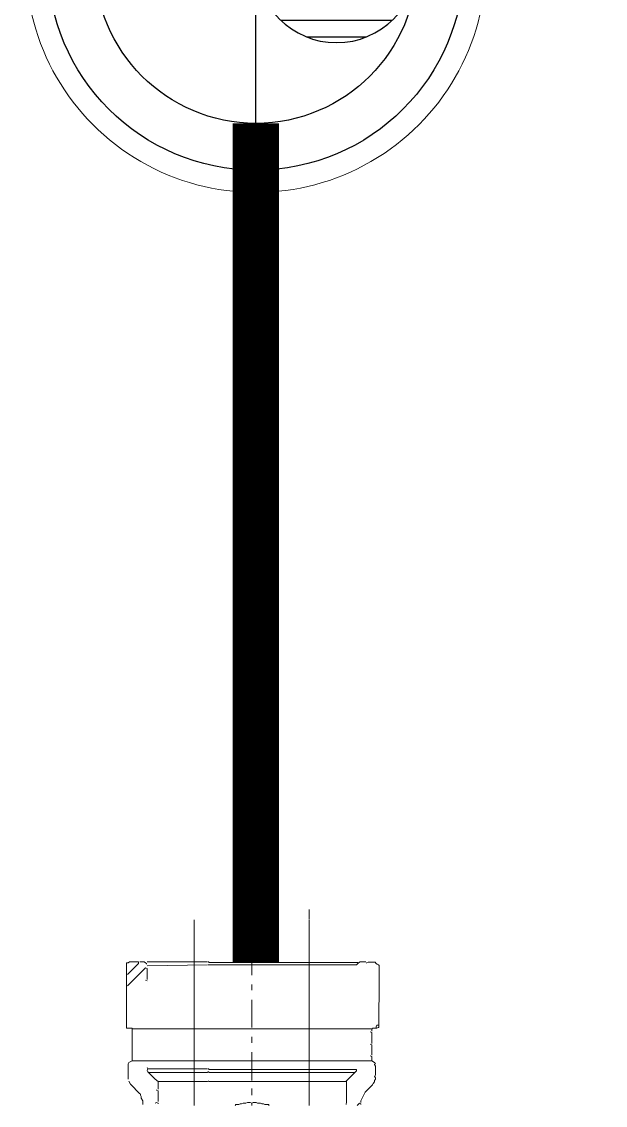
# Model space of a CAD drawing. Header units: millimetres. Extents: x -194958 to 83200, y -72620 to 64568.
# Drawn here: x 50700.5 to 50826.8, y 24807.9 to 25042.1 of the extents above; entities that cross this region are included whole.
import ezdxf

# ---------------------------------------------------------------- set-up
doc = ezdxf.new("R2010")
doc.units = ezdxf.units.MM
doc.header["$LTSCALE"] = 200
for name, color, linetype, lineweight in [('_GD-M-FP-Fhs', 1, 'Continuous', 30), ('_GD-M-FP-SprnDrnPipe', 30, 'Continuous', 30), ('_GD-M-FP-SprnDrnVert', 7, 'Continuous', 30), ('VL-TEST-DRAIN VALVE', 7, 'Continuous', 20), ('YB-M-FP-PIPE SUPPORT', 7, 'Continuous', 0)]:
    doc.layers.add(name, color=color, linetype=linetype, lineweight=lineweight)

# ---------------------------------------------------------------- blocks, each defined once
blk = doc.blocks.new('0167-P-PH2-PL-3-109 Office Lvl-03040507&08$0$80MM DRAIN PIPE')
h = blk.add_hatch()
h.set_pattern_fill('ANSI31', color=251, angle=45)
h.set_pattern_definition([(90, (-127, -4.3942), (-3.175, 0), [])])
h.paths.add_polyline_path([(0, -0.39, 1), (0, 30.61, 0.414214), (-31, -0.39, 0.414214), (0, -31.39, -1)])
at = {"color": 251}
for p, q in [((0, -67.6), (0, 66.81)), ((67.21, -0.39), (-67.21, -0.39))]:
    blk.add_line(p, q, dxfattribs=at)
for radius in [40, 31]:
    blk.add_circle((0, -0.39), radius, dxfattribs=at)
for centre, start, end in [((0, 15.11), 270, 90), ((0, -15.89), 90, 270)]:
    blk.add_arc(centre, 15.5, start, end, dxfattribs=at)
at = {"layer": 'YB-M-FP-PIPE SUPPORT', "color": 251, "ltscale": 5}
for p, q in [((-47.64, 46.01), (-44.44, 46.01)), ((-47.64, 37.47), (-47.64, 46.01)), ((-44.44, 37.47), (-44.44, 46.01)), ((-48.71, 43.87), (-50.84, 43.87)), ((-50.84, 43.87), (-50.84, 39.61)), ((-48.71, 38.54), (-48.71, 44.94)), ((-47.64, 43.87), (-44.44, 43.87)), ((0, 43.87), (-40, 43.87)), ((-48.71, 39.61), (-50.84, 39.61)), ((-47.64, 39.61), (-44.44, 39.61)), ((0, 39.61), (-40, 39.61)), ((-44.44, 37.47), (-47.64, 37.47)), ((-48.71, -39.33), (-48.71, -45.73)), ((-44.44, -38.26), (-47.64, -38.26)), ((-47.64, -38.26), (-47.64, -46.79)), ((-44.44, -46.79), (-44.44, -38.26)), ((-48.71, -40.39), (-50.84, -40.39)), ((-50.84, -44.66), (-50.84, -40.39)), ((-47.64, -40.39), (-44.44, -40.39)), ((0, -40.39), (-40, -40.39)), ((-48.71, -44.66), (-50.84, -44.66)), ((-47.64, -44.66), (-44.44, -44.66)), ((0, -44.66), (-40, -44.66)), ((-47.64, -46.79), (-44.44, -46.79))]:
    blk.add_line(p, q, dxfattribs=at)
at = {"layer": 'YB-M-FP-PIPE SUPPORT', "color": 251, "ltscale": 5, "extrusion": (0, 0, -1)}
for centre, major_axis, ratio, start_param, end_param in [((-47.64, 44.94), (-0.754, 0.754), 0.999999, 3.926991, 7.068584), ((-48.4, 41.74), (-2.29, -2.29), 1, 0.067857, 1.502939), ((-46.04, 41.74), (-1.89, -1.89), 0.999999, 6.141288, 7.995878), ((0, -0.39), (-31.3, -31.3), 1, 2.356194, 5.497787), ((-47.64, 38.54), (-0.754, -0.754), 0.999998, 5.497786, 8.639379), ((-47.64, -39.33), (-0.754, 0.754), 0.999999, 3.926991, 7.068584), ((-48.4, -42.53), (-2.29, 2.29), 1, -1.502939, -0.067857), ((-46.04, -42.53), (-1.89, 1.89), 0.999999, 4.570492, 6.425083), ((-47.64, -45.73), (-0.754, 0.754), 0.999999, 3.926991, 7.068584)]:
    blk.add_ellipse(centre, major_axis=major_axis, ratio=ratio, start_param=start_param, end_param=end_param, dxfattribs=at)
blk = doc.blocks.new('G$C055760D6')
at = {"layer": '_GD-M-FP-SprnDrnVert', "color": 251, "xscale": 1.124999055986571, "yscale": 1.124999055986571, "zscale": 1.124999055986572, "rotation": 269.9999999854371}
blk.add_blockref('0167-P-PH2-PL-3-109 Office Lvl-03040507&08$0$80MM DRAIN PIPE', (1.66, -120), dxfattribs=at)
blk = doc.blocks.new('A$Cab73a533')
at = {"color": 7}
for p, q in [((37.33, 13.93, 0.01), (37.16, 13.84, 0.01)), ((37.5, 13.93, 0.01), (37.33, 13.93, 0.01)), ((37.67, 13.84, 0.01), (37.5, 13.93, 0.01)), ((38.86, 13.93, 0.01), (37.76, 13.93, 0.01)), ((39.03, 13.84, 0.01), (38.86, 13.93, 0.01)), ((39.28, 13.84, 0.01), (39.11, 13.93, 0.01)), ((43.35, 14.27, 0.01), (43.26, 14.1, 0.01)), ((43.26, 14.1, 0.01), (43.26, 13.59, 0.01)), ((49.19, 14.35, 0.01), (43.35, 14.32, 0.01)), ((43.35, 14.32, 0.01), (43.35, 14.27, 0.01)), ((43.35, 14.01, 0.01), (43.43, 14.01, 0.01)), ((43.43, 14.01, 0.01), (43.6, 14.1, 0.01)), ((43.6, 14.1, 0.01), (43.6, 14.35, 0.01)), ((50.55, 14.35, 0.01), (49.19, 14.35, 0.01)), ((50.72, 14.18, 0.01), (50.55, 14.35, 0.01)), ((50.89, 13.93, 0.01), (50.72, 14.1, 0.01)), ((50.95, 13.93, 0.01), (50.89, 13.93, 0.01)), ((50.95, 13.08, 0.01), (50.95, 13.93, 0.01)), ((35.81, 12.74, 0.01), (34.79, 12.23, 0.01)), ((36.66, 13.59, 0.01), (35.81, 12.74, 0.01)), ((36.83, 13.67, 0.01), (36.66, 13.59, 0.01)), ((37, 13.84, 0.01), (36.83, 13.67, 0.01)), ((37.16, 13.84, 0.01), (37, 13.84, 0.01)), ((37.71, 13.84, 0.01), (37.67, 13.84, 0.01)), ((39.07, 13.84, 0.01), (39.03, 13.84, 0.01)), ((39.45, 13.5, 0.01), (39.28, 13.84, 0.01)), ((39.96, 13.5, 0.01), (39.45, 13.5, 0.01)), ((39.45, 13.5, 0.01), (39.45, -14.43, 0.01)), ((40.05, 13.33, 0.01), (39.96, 13.5, 0.01)), ((41.32, 13.5, 0.01), (40.13, 13.5, 0.01)), ((41.4, 13.33, 0.01), (41.32, 13.5, 0.01)), ((42.76, 13.5, 0.01), (41.49, 13.5, 0.01)), ((42.84, 13.33, 0.01), (42.76, 13.5, 0.01)), ((43.09, 13.5, 0.01), (42.93, 13.5, 0.01)), ((43.26, 13.59, 0.01), (43.09, 13.5, 0.01)), ((43.18, 13.5, 0.01), (43.18, -14.43, 0.01)), ((50.85, 12.91, 0.01), (50.89, 12.91, 0.01)), ((50.89, 12.91, 0.01), (50.95, 13.08, 0.01)), ((50.97, 12.15, 0.01), (50.97, 12.83, 0.01)), ((34.28, 11.81, 0.01), (34.54, 12.06, 0.01)), ((34.45, 12.23, 0.01), (34.37, 12.23, 0.01)), ((34.54, 12.06, 0.01), (34.45, 12.23, 0.01)), ((34.79, 12.23, 0.01), (34.62, 12.23, 0.01)), ((37.08, 10.54, 0.01), (38.31, 11.72, 0.01)), ((38.12, 11.47, 0.01), (38.12, -5.47, 0.01)), ((38.31, 11.72, 0.01), (38.46, 11.72, 0.01)), ((38.46, 11.72, 0.01), (38.46, -5.47, 0.01)), ((50.64, 11.72, 0.01), (50.89, 11.98, 0.01)), ((50.64, 11.75, 0.01), (50.64, 11.72, 0.01)), ((50.64, 11.72, 0.01), (50.64, -5.47, 0.01)), ((50.89, 11.98, 0.01), (50.97, 12.15, 0.01)), ((50.91, 11.89, 0.01), (50.91, -5.47, 0.01)), ((34.37, 10.54, 0.01), (34.45, 10.54, 0.01)), ((34.45, 10.54, 0.01), (34.62, 10.57, 0.01)), ((34.62, 10.57, 0.01), (37, 10.57, 0.01)), ((37, 10.57, 0.01), (37.05, 10.54, 0.01)), ((37.05, 10.54, 0.01), (37.05, -5.47, 0.01)), ((34.28, 6.22, 0.01), (55.89, 6.22, 0.01)), ((55.97, 6.22, 0.01), (57.07, 6.22, 0.01)), ((56.61, 6.22, 0.01), (56.65, 6.22, 0.01)), ((34.28, 1.56, 0.01), (34.37, 1.47, 0.01)), ((34.37, 1.05, 0.01), (34.37, 1.47, 0.01)), ((34.45, 0.88, 0.01), (34.37, 1.05, 0.01)), ((34.45, 0.71, 0.01), (34.45, 0.88, 0.01)), ((34.54, 0.54, 0.01), (34.45, 0.71, 0.01)), ((34.54, 0.2, 0.01), (34.54, 0.54, 0.01)), ((34.62, 0.03, 0.01), (34.54, 0.2, 0.01)), ((34.62, -0.31, 0.01), (34.62, 0.03, 0.01)), ((34.28, -0.48, 0.01), (34.54, -0.48, 0.01)), ((34.54, -0.48, 0.01), (34.62, -0.31, 0.01)), ((34.62, -0.65, 0.01), (34.54, -0.48, 0.01)), ((34.54, -1.15, 0.01), (34.62, -0.98, 0.01)), ((34.54, -1.49, 0.01), (34.54, -1.15, 0.01)), ((34.62, -0.98, 0.01), (34.62, -0.65, 0.01)), ((35.47, -0.48, 0.01), (36.23, -0.48, 0.01)), ((37.16, -0.48, 0.01), (40.47, -0.48, 0.01)), ((41.57, -0.48, 0.01), (42.25, -0.48, 0.01)), ((43.35, -0.48, 0.01), (46.57, -0.48, 0.01)), ((47.67, -0.48, 0.01), (48.35, -0.48, 0.01)), ((49.45, -0.48, 0.01), (52.67, -0.48, 0.01)), ((34.28, -2.42, 0.01), (34.37, -2.34, 0.01)), ((34.37, -2, 0.01), (34.45, -1.83, 0.01)), ((34.37, -2.34, 0.01), (34.37, -2, 0.01)), ((34.45, -1.66, 0.01), (34.54, -1.49, 0.01)), ((34.45, -1.83, 0.01), (34.45, -1.66, 0.01)), ((37.05, -5.47, 0.01), (37.08, -5.47, 0.01)), ((37.05, -11.4, 0.01), (37.05, -5.64, 0.01)), ((37.05, -5.64, 0.01), (37.08, -5.64, 0.01)), ((37.08, -5.56, 0.01), (37.08, -5.47, 0.01)), ((38.12, -5.47, 0.01), (38.18, -5.47, 0.01)), ((38.12, -12.42, 0.01), (38.12, -5.64, 0.01)), ((38.12, -5.64, 0.01), (38.18, -5.64, 0.01)), ((38.18, -5.56, 0.01), (38.18, -5.47, 0.01)), ((38.46, -5.47, 0.01), (38.52, -5.47, 0.01)), ((38.52, -5.56, 0.01), (38.52, -5.47, 0.01)), ((38.52, -12.59, 0.01), (38.52, -5.64, 0.01)), ((50.51, -12.68, 0.01), (50.64, -5.64, 0.01)), ((50.64, -5.56, 0.01), (50.64, -5.47, 0.01)), ((50.91, -5.47, 0.01), (50.97, -5.47, 0.01)), ((50.97, -5.56, 0.01), (50.97, -5.47, 0.01)), ((50.97, -12.68, 0.01), (50.97, -5.64, 0.01)), ((34.28, -7.17, 0.01), (55.89, -7.17, 0.01)), ((34.54, -11.4, 0.01), (34.45, -11.4, 0.01)), ((34.62, -11.57, 0.01), (34.54, -11.4, 0.01)), ((34.54, -11.74, 0.01), (34.62, -11.57, 0.01)), ((35.98, -11.4, 0.01), (34.71, -11.4, 0.01)), ((36.06, -11.57, 0.01), (35.98, -11.4, 0.01)), ((36.1, -11.57, 0.01), (36.06, -11.57, 0.01)), ((36.15, -11.4, 0.01), (37, -11.4, 0.01)), ((37.33, -11.74, 0.01), (37.05, -11.4, 0.01)), ((38.18, -12.59, 0.01), (37.33, -11.74, 0.01)), ((38.35, -12.68, 0.01), (38.18, -12.59, 0.01)), ((38.52, -12.59, 0.01), (38.35, -12.68, 0.01)), ((38.69, -12.68, 0.01), (38.52, -12.59, 0.01)), ((34.37, -13.18, 0.01), (34.79, -13.18, 0.01)), ((34.79, -13.18, 0.01), (35.13, -13.35, 0.01)), ((35.13, -13.35, 0.01), (35.3, -13.35, 0.01)), ((35.3, -13.35, 0.01), (35.47, -13.44, 0.01)), ((35.47, -13.44, 0.01), (35.64, -13.44, 0.01)), ((35.64, -13.52, 0.01), (36.74, -14.62, 0.01)), ((48.18, -14.96, 0.01), (50.3, -12.84, 0.01)), ((48.86, -12.84, 0.01), (48.77, -12.68, 0.01)), ((50.21, -12.68, 0.01), (48.94, -12.68, 0.01)), ((50.8, -13.69, 0.01), (49.53, -14.96, 0.01)), ((50.3, -12.84, 0.01), (50.21, -12.68, 0.01)), ((50.72, -12.76, 0.01), (50.8, -12.76, 0.01)), ((50.8, -12.76, 0.01), (50.89, -12.84, 0.01)), ((50.97, -13.69, 0.01), (50.8, -13.69, 0.01)), ((50.89, -12.84, 0.01), (50.97, -13.01, 0.01)), ((50.97, -13.01, 0.01), (50.97, -13.52, 0.01)), ((50.97, -14.71, 0.01), (50.97, -13.69, 0.01)), ((36.74, -14.62, 0.01), (37.08, -14.79, 0.01)), ((37.33, -14.86, 0.01), (39.11, -14.86, 0.01)), ((39.11, -14.88, 0.01), (39.28, -14.79, 0.01)), ((39.11, -14.86, 0.01), (39.11, -14.88, 0.01)), ((39.28, -14.79, 0.01), (39.45, -14.43, 0.01)), ((39.45, -14.43, 0.01), (43.26, -14.43, 0.01)), ((43.26, -14.43, 0.01), (43.26, -14.54, 0.01)), ((43.26, -14.54, 0.01), (43.26, -15.08, 0.01)), ((43.26, -15.08, 0.01), (50.89, -15.08, 0.01)), ((50.89, -14.88, 0.01), (50.97, -14.71, 0.01)), ((50.89, -15.08, 0.01), (50.89, -14.88, 0.01))]:
    blk.add_line(p, q, dxfattribs=at)

msp = doc.modelspace()

# ---------------------------------------------------------------- linework, layer by layer
at = {"layer": '_GD-M-FP-SprnDrnPipe', "const_width": 10, "elevation": 0}
msp.add_lwpolyline([(50751.21, 25020.13), (50751.21, 24838.76)], dxfattribs=at)

# ---------------------------------------------------------------- block references
at = {"layer": '_GD-M-FP-Fhs'}
msp.add_blockref('G$C055760D6', (50750, 25175), dxfattribs=at)
at = {"layer": 'VL-TEST-DRAIN VALVE', "xscale": -1.856606119983391, "yscale": 1.856606119983391, "zscale": 1.856606119983391, "rotation": 269.9999999999999}
msp.add_blockref('A$Cab73a533', (50751.21, 24744.24), dxfattribs=at)

doc.saveas('drawing.dxf')
